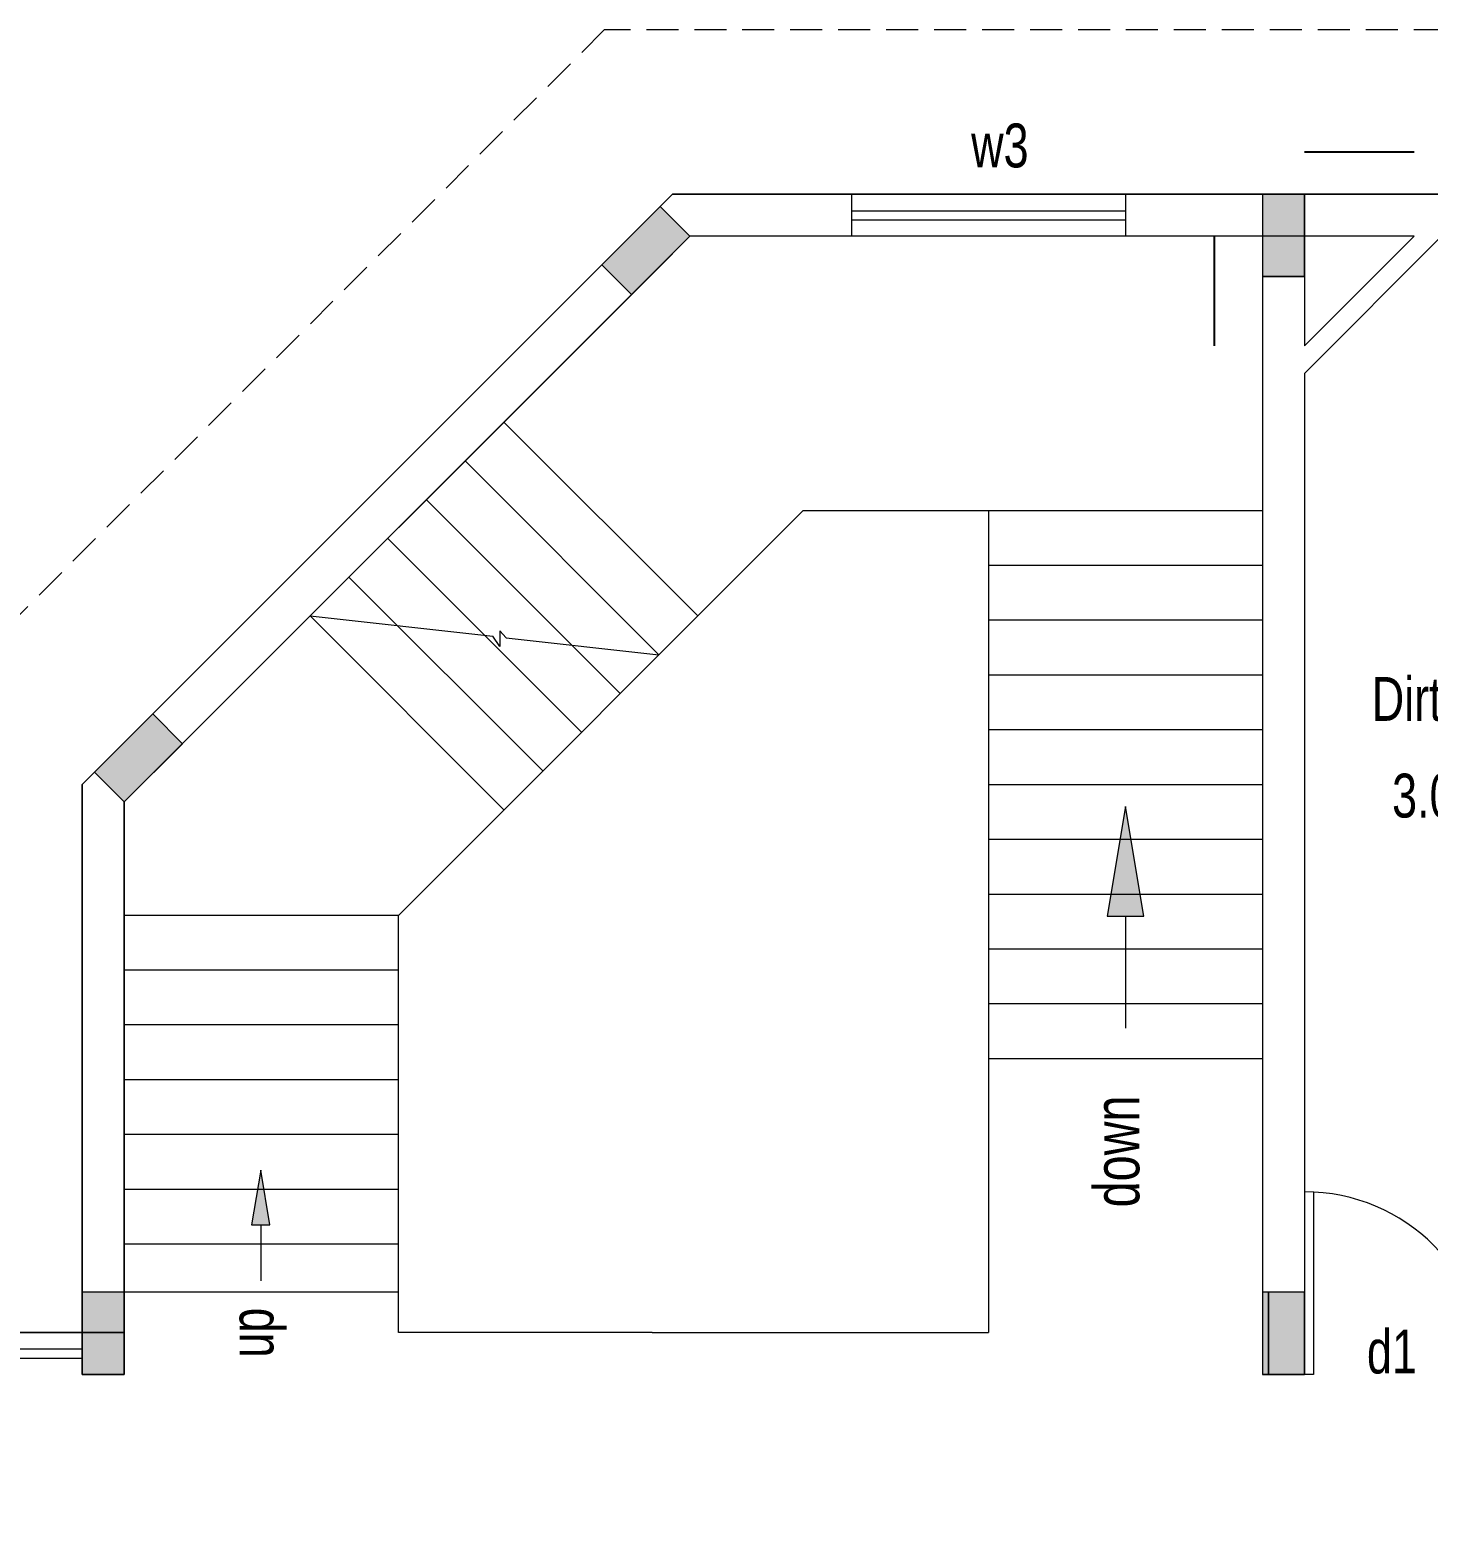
# Model space of a CAD drawing. Header units: metres. Extents: x 191982 to 427160, y -8904 to 80370.
# Drawn here: x 326883 to 334536, y 60228 to 68402 of the extents above; entities that cross this region are included whole.
import ezdxf

# ---------------------------------------------------------------- set-up
doc = ezdxf.new("R2010")
doc.units = ezdxf.units.M
doc.header["$LTSCALE"] = 700
doc.header["$MEASUREMENT"] = 0
doc.header["$PDMODE"] = 32
doc.linetypes.add('DASHED2', pattern=[0.375, 0.25, -0.125])
doc.layers.get('0').update_dxf_attribs({"lineweight": 9})
doc.layers.get('Defpoints').update_dxf_attribs({"lineweight": 9})
for name, color, linetype, lineweight in [('elevations', 22, 'Continuous', 9), ('NEW PLANS', 7, 'Continuous', 9), ('PLAN', 7, 'Continuous', 9)]:
    doc.layers.add(name, color=color, linetype=linetype, lineweight=lineweight)
doc.styles.get("Standard").update_dxf_attribs({"font": 'swisscl.ttf'})
doc.dimstyles.get("Standard").update_dxf_attribs({"dimtxt": 0.23, "dimasz": 0.23, "dimexe": 0.05, "dimexo": 0.05, "dimgap": 0.06, "dimtad": 0, "dimzin": 0, "dimdsep": 46, "dimtxsty": 'Standard', "dimcen": 0, "dimse1": 1, "dimse2": 1, "dimadec": 0, "dimazin": 0, "dimtfac": 1, "dimtofl": 0, "dimtmove": 2, "dimatfit": 0, "dimfxl": 0.18, "dimtolj": 1, "dimtzin": 0, "dimarcsym": 0})

# ---------------------------------------------------------------- blocks, each defined once
blk = doc.blocks.new('ARR')
at = {"layer": 'PLAN'}
blk.add_hatch(color=256, dxfattribs=at).paths.add_polyline_path([(0, 0), (-0.6, 0.1), (-0.6, -0.1)])
blk.add_line((-0.6, 0), (-1.2122, 0))
blk.add_lwpolyline([(0, 0), (-0.6, 0.1), (-0.6, -0.1), (0, 0)])
blk = doc.blocks.new('*D70')
at = {"layer": 'Defpoints', "color": 0, "transparency": 16777216}
for p in [(334459.9, 67734.1), (333859.9, 67276.7), (334459.9, 67271.7)]:
    blk.add_point(p, dxfattribs=at)
at = {"layer": 'PLAN', "color": 0, "lineweight": -2, "transparency": 16777216}
blk.add_line((333860.1, 67734.1), (334459.7, 67734.1), dxfattribs=at)
at = {"layer": 'PLAN', "color": 0, "transparency": 16777216}
for points in [[(333860.1, 67734.1), (333860.1, 67734.1), (333859.9, 67734.1)], [(334459.7, 67734.1), (334459.7, 67734.1), (334459.9, 67734.1)]]:
    blk.add_solid(points, dxfattribs=at)
at = {"layer": 'PLAN', "color": 0, "transparency": 16777216, "insert": (334159.9, 67928.3), "char_height": 0.23, "attachment_point": 5}
blk.add_mtext('\\A1;600.00', dxfattribs=at)
blk = doc.blocks.new('*D71')
at = {"layer": 'Defpoints', "color": 0, "transparency": 16777216}
for p in [(333367.9, 67271.7), (333859.9, 67271.7), (333859.9, 66671.7)]:
    blk.add_point(p, dxfattribs=at)
at = {"layer": 'PLAN', "color": 0, "lineweight": -2, "transparency": 16777216}
blk.add_line((333367.9, 66671.9), (333367.9, 67271.5), dxfattribs=at)
at = {"layer": 'PLAN', "color": 0, "transparency": 16777216}
for points in [[(333367.9, 67271.5), (333368, 67271.5), (333367.9, 67271.7)], [(333367.9, 66671.9), (333368, 66671.9), (333367.9, 66671.7)]]:
    blk.add_solid(points, dxfattribs=at)
at = {"layer": 'PLAN', "color": 0, "transparency": 16777216, "insert": (333206.9, 66971.7), "char_height": 0.23, "attachment_point": 5, "rotation": 90}
blk.add_mtext('\\A1;600.00', dxfattribs=at)

msp = doc.modelspace()

# ---------------------------------------------------------------- hatches: boundary and pattern name
at = {"layer": 'elevations'}
for points in [[(330495.173, 67271.692), (330332.538, 67434.327), (330014.34, 67116.129), (330176.975, 66953.494)], [(327718.102, 64494.621), (327555.467, 64657.256), (327237.269, 64339.058), (327399.904, 64176.423)]]:
    msp.add_hatch(color=256, dxfattribs=at).paths.add_polyline_path(points)
at = {"layer": 'NEW PLANS'}
for points in [[(330495.173, 67271.692), (330332.538, 67434.327), (330014.34, 67116.129), (330176.975, 66953.494)], [(333629.904, 67271.692), (333859.904, 67271.692), (333859.904, 67501.692), (333629.904, 67501.692)], [(333629.904, 67271.692), (333859.904, 67271.692), (333859.904, 67501.692), (333629.904, 67501.692)], [(333629.904, 67271.692), (333629.904, 67051.692), (333859.904, 67051.692), (333859.904, 67271.692)], [(333629.904, 67271.692), (333629.904, 67051.692), (333859.904, 67051.692), (333859.904, 67271.692)], [(327718.102, 64494.621), (327555.467, 64657.256), (327237.269, 64339.058), (327399.904, 64176.423)], [(327169.904, 61261.692), (327399.904, 61261.692), (327399.904, 61491.692), (327169.904, 61491.692)], [(327169.904, 61261.692), (327399.904, 61261.692), (327399.904, 61491.692), (327169.904, 61491.692)], [(333629.904, 61261.692), (333859.904, 61261.692), (333859.904, 61491.692), (333629.904, 61491.692)], [(327169.904, 61261.692), (327169.904, 61041.692), (327399.904, 61041.692), (327399.904, 61261.692)], [(327169.904, 61261.692), (327169.904, 61041.692), (327399.904, 61041.692), (327399.904, 61261.692)], [(333629.904, 61261.692), (333629.904, 61041.692), (333859.904, 61041.692), (333859.904, 61261.692)]]:
    msp.add_hatch(color=256, dxfattribs=at).paths.add_polyline_path(points)

# ---------------------------------------------------------------- linework, layer by layer
at = {"layer": 'elevations'}
msp.add_lwpolyline([(330495.173, 67271.692), (330332.538, 67434.327), (330014.34, 67116.129), (330176.975, 66953.494)], close=True, dxfattribs=at)
at = {"layer": 'NEW PLANS'}
for p, q in [((330399.904, 67501.692), (327169.904, 64271.692)), ((330399.904, 67501.692), (327169.904, 64271.692)), ((330399.904, 67501.692), (327169.904, 64271.692)), ((330399.904, 67501.692), (327169.904, 64271.692)), ((350009.904, 67501.692), (330399.904, 67501.692)), ((350009.904, 67501.692), (330629.904, 67501.692)), ((331379.904, 67501.692), (331379.904, 67271.692)), ((332879.904, 67501.692), (332879.904, 67271.692)), ((333629.904, 67501.692), (333629.904, 61041.692)), ((333859.904, 67506.692), (333859.904, 67276.692)), ((333859.904, 67501.692), (333859.904, 66671.692)), ((331379.904, 67411.692), (332879.904, 67411.692)), ((331379.904, 67361.692), (332879.904, 67361.692)), ((330495.173, 67271.692), (327399.904, 64176.423)), ((332018.268, 67271.692), (330495.173, 67271.692)), ((332018.268, 67271.692), (330629.904, 67271.692)), ((332138.268, 67271.692), (331916.307, 67271.692)), ((334459.904, 67271.692), (332138.268, 67271.692)), ((334459.904, 67271.692), (332138.268, 67271.692)), ((330399.904, 67176.423), (327399.904, 64176.423)), ((333859.904, 67051.692), (333629.904, 67051.692)), ((333859.904, 67051.692), (333629.904, 67051.692)), ((333859.904, 66521.692), (333859.904, 61041.692)), ((330538.528, 65193.728), (329477.868, 66254.388)), ((330326.396, 64981.596), (329265.736, 66042.256)), ((330114.264, 64769.464), (329053.604, 65830.124)), ((332129.904, 65771.692), (333629.904, 65771.692)), ((329902.132, 64557.332), (328841.472, 65617.992)), ((332129.904, 65471.692), (333629.904, 65471.692)), ((329690, 64345.2), (328629.34, 65405.86)), ((329477.868, 64133.067), (328417.208, 65193.728)), ((328417.208, 65193.728), (329417.068, 65082.632)), ((332129.904, 65171.692), (333629.904, 65171.692)), ((329454.569, 65026.548), (329417.068, 65082.632)), ((329454.569, 65112.948), (329454.569, 65026.548)), ((329454.569, 65112.948), (329489.867, 65074.543)), ((329489.867, 65074.543), (330326.396, 64981.596)), ((332129.904, 64871.692), (333629.904, 64871.692)), ((332129.904, 64571.692), (333629.904, 64571.692)), ((327169.904, 64271.692), (327169.904, 61141.692)), ((327169.904, 64271.692), (327169.904, 61141.692)), ((327169.904, 64271.692), (327169.904, 61141.692)), ((327169.904, 64271.692), (327169.904, 61141.692)), ((332129.904, 64271.692), (333629.904, 64271.692)), ((327399.904, 64176.423), (327399.904, 61141.692)), ((327399.904, 64176.423), (327399.904, 61141.692)), ((327399.904, 64176.423), (327399.904, 61141.692)), ((327399.904, 64176.423), (327399.904, 61141.692)), ((332129.904, 63971.692), (333629.904, 63971.692)), ((332129.904, 63671.692), (333629.904, 63671.692)), ((328899.904, 63555.103), (327399.904, 63555.103)), ((332129.904, 63371.692), (333629.904, 63371.692)), ((328899.904, 63255.103), (327399.904, 63255.103)), ((332129.904, 63071.692), (333629.904, 63071.692)), ((328899.904, 62955.103), (327399.904, 62955.103)), ((332129.904, 62771.692), (333629.904, 62771.692)), ((328899.904, 62655.103), (327399.904, 62655.103)), ((328899.904, 62355.103), (327399.904, 62355.103)), ((328899.904, 62055.103), (327399.904, 62055.103)), ((333909.904, 62040.442), (333909.904, 61041.692)), ((328899.904, 61755.103), (327399.904, 61755.103)), ((328899.904, 61491.692), (327399.904, 61491.692)), ((333663.215, 61041.692), (333663.215, 61491.692)), ((333663.215, 61041.692), (333663.215, 61491.692)), ((333663.215, 61491.692), (333663.215, 61041.692)), ((333663.215, 61491.692), (333663.215, 61041.692)), ((333663.215, 61491.692), (333663.215, 61041.692)), ((333663.215, 61491.692), (333663.215, 61041.692)), ((333663.215, 61491.692), (333663.215, 61041.692)), ((333663.215, 61491.692), (333663.215, 61041.692)), ((333663.215, 61491.692), (333663.215, 61041.692)), ((333663.215, 61491.692), (333663.215, 61041.692)), ((333663.215, 61491.692), (333663.215, 61041.692)), ((333663.215, 61491.692), (333663.215, 61041.692)), ((333663.215, 61491.692), (333663.215, 61041.692)), ((333663.215, 61491.692), (333663.215, 61041.692)), ((333663.215, 61491.692), (333663.215, 61041.692)), ((333663.215, 61491.692), (333663.215, 61041.692)), ((333663.215, 61491.692), (333663.215, 61041.692)), ((333663.215, 61491.692), (333663.215, 61041.692)), ((333663.215, 61491.692), (333663.215, 61041.692)), ((327399.904, 61271.692), (323939.904, 61271.692)), ((323939.904, 61271.692), (327399.904, 61271.692)), ((323939.904, 61271.692), (327399.904, 61271.692)), ((327169.904, 61041.692), (327169.904, 61271.692)), ((327169.904, 61041.692), (327169.904, 61271.692)), ((327399.904, 61041.692), (327399.904, 61271.692)), ((327399.904, 61041.692), (327399.904, 61271.692)), ((330289.904, 61271.692), (332129.904, 61271.692)), ((324389.904, 61181.692), (327169.904, 61181.692)), ((327169.904, 61141.692), (327169.904, 61041.692)), ((327169.904, 61141.692), (327169.904, 61041.692)), ((327169.904, 61141.692), (327169.904, 61041.692)), ((327169.904, 61141.692), (327169.904, 61041.692)), ((327399.904, 61141.692), (327399.904, 61041.692)), ((327399.904, 61141.692), (327399.904, 61041.692)), ((327399.904, 61141.692), (327399.904, 61041.692)), ((327399.904, 61141.692), (327399.904, 61041.692)), ((324389.904, 61131.692), (327169.904, 61131.692)), ((327399.904, 61041.692), (327169.904, 61041.692)), ((327169.904, 61041.692), (327399.904, 61041.692)), ((327169.904, 61041.692), (327399.904, 61041.692)), ((327399.904, 61041.692), (327169.904, 61041.692)), ((327399.904, 61041.692), (327169.904, 61041.692)), ((333859.904, 61041.692), (333629.904, 61041.692)), ((333859.904, 61041.692), (333629.904, 61041.692)), ((333629.904, 61041.692), (333859.904, 61041.692)), ((333859.904, 61041.692), (333629.904, 61041.692)), ((333629.904, 61041.692), (333859.904, 61041.692)), ((333859.904, 61041.692), (333629.904, 61041.692)), ((333859.904, 61041.692), (333629.904, 61041.692)), ((333909.904, 61041.692), (333859.904, 61041.692))]:
    msp.add_line(p, q, dxfattribs=at)
for points in [[(330495.173, 67271.692), (330332.538, 67434.327), (330014.34, 67116.129), (330176.975, 66953.494)], [(333859.904, 67501.692), (333629.904, 67501.692), (333629.904, 67051.692), (333859.904, 67051.692)], [(333859.904, 67501.692), (333629.904, 67501.692), (333629.904, 67051.692), (333859.904, 67051.692)], [(327718.102, 64494.621), (327555.467, 64657.256), (327237.269, 64339.058), (327399.904, 64176.423)], [(327399.904, 61491.692), (327169.904, 61491.692), (327169.904, 61041.692), (327399.904, 61041.692)], [(327399.904, 61491.692), (327169.904, 61491.692), (327169.904, 61041.692), (327399.904, 61041.692)], [(333859.904, 61491.692), (333629.904, 61491.692), (333629.904, 61041.692), (333859.904, 61041.692)]]:
    msp.add_lwpolyline(points, close=True, dxfattribs=at)
for points in [[(330289.904, 61271.692), (328899.904, 61271.692), (328899.904, 63555.103), (331116.493, 65771.692), (332129.904, 65771.692), (332129.904, 61271.692)], [(327399.904, 61271.692), (327399.904, 64176.423), (328740.805, 65517.324)]]:
    msp.add_lwpolyline(points, dxfattribs=at)
msp.add_arc((333859.904, 61041.692), 1000, 0, 90, dxfattribs=at)
at = {"layer": 'PLAN'}
for p, q in [((333859.904, 66671.692), (334459.904, 67271.692)), ((333859.904, 66521.692), (334609.904, 67271.692))]:
    msp.add_line(p, q, dxfattribs=at)
at = {"layer": 'PLAN', "linetype": 'DASHED2'}
msp.add_lwpolyline([(363369.904, 15653.9), (363369.904, 55414.485), (359842.696, 58941.692), (357139.904, 58941.692), (357139.904, 62171.692), (353909.904, 62171.692), (353909.904, 64874.485), (350382.696, 68401.692), (330027.111, 68401.692), (326269.904, 64644.485), (326269.904, 62171.692), (323039.904, 62171.692), (323039.904, 58941.692), (320337.111, 58941.692), (316809.904, 55414.485), (316809.904, 15653.9)], dxfattribs=at)
at = {"layer": 'PLAN'}
msp.add_lwpolyline([(317709.904, 16026.692), (317709.904, 55041.692), (320709.904, 58041.692), (323939.904, 58041.692), (323939.904, 61271.692), (327169.904, 61271.692), (327169.904, 64271.692), (330399.904, 67501.692), (350009.904, 67501.692), (353009.904, 64501.692), (353009.904, 61271.692), (356239.904, 61271.692), (356239.904, 58041.692), (359469.904, 58041.692), (362469.904, 55041.692), (362469.904, 16026.692), (359239.904, 12796.692), (356239.904, 12796.692), (356239.904, 9566.692), (353009.904, 9566.692), (353009.904, 7416.692)], dxfattribs=at)

# ---------------------------------------------------------------- block references
at = {"layer": 'NEW PLANS', "rotation": 90}
for p, xscale, yscale, zscale in [((332879.904, 64150.042), 1000, 1000, 1000), ((328146.85, 62161.193), 500, 500, 500)]:
    msp.add_blockref('ARR', p, dxfattribs=dict(at, xscale=xscale, yscale=yscale, zscale=zscale))

# ---------------------------------------------------------------- texts
at = {"layer": 'NEW PLANS'}
for s, p in [('w3', (332035.183, 67648.97)), ('Dirty utility', (334227.819, 64619.724)), ('3.03x6.00', (334339.115, 64090.455)), ('d1', (334201.38, 61047.561))]:
    msp.add_text(s, height=240, dxfattribs=at).set_placement(p)
for s, height, p in [('down', 250, (332955.865, 61956.437)), ('up', 240, (328215.757, 61133.764))]:
    msp.add_text(s, height=height, rotation=90, dxfattribs=at).set_placement(p)

# ---------------------------------------------------------------- dimensions: what is measured, and where the dimension line sits
at = {"layer": 'PLAN'}
dim = msp.add_linear_dim(base=(334459.904, 67734.103), p1=(333859.904, 67276.692), p2=(334459.904, 67271.692), dimstyle='Standard', dxfattribs=at)
dim.commit()
dim.dimension.update_dxf_attribs({"geometry": '*D70', "text_midpoint": (334159.904, 67928.301), "dimtype": 160})
dim = msp.add_linear_dim(base=(333367.923, 67271.692), p1=(333859.904, 66671.692), p2=(333859.904, 67271.692), angle=90, dimstyle='Standard', dxfattribs=at)
dim.commit()
dim.dimension.update_dxf_attribs({"geometry": '*D71', "text_midpoint": (333206.877, 66971.692), "dimtype": 160})

doc.saveas('drawing.dxf')
